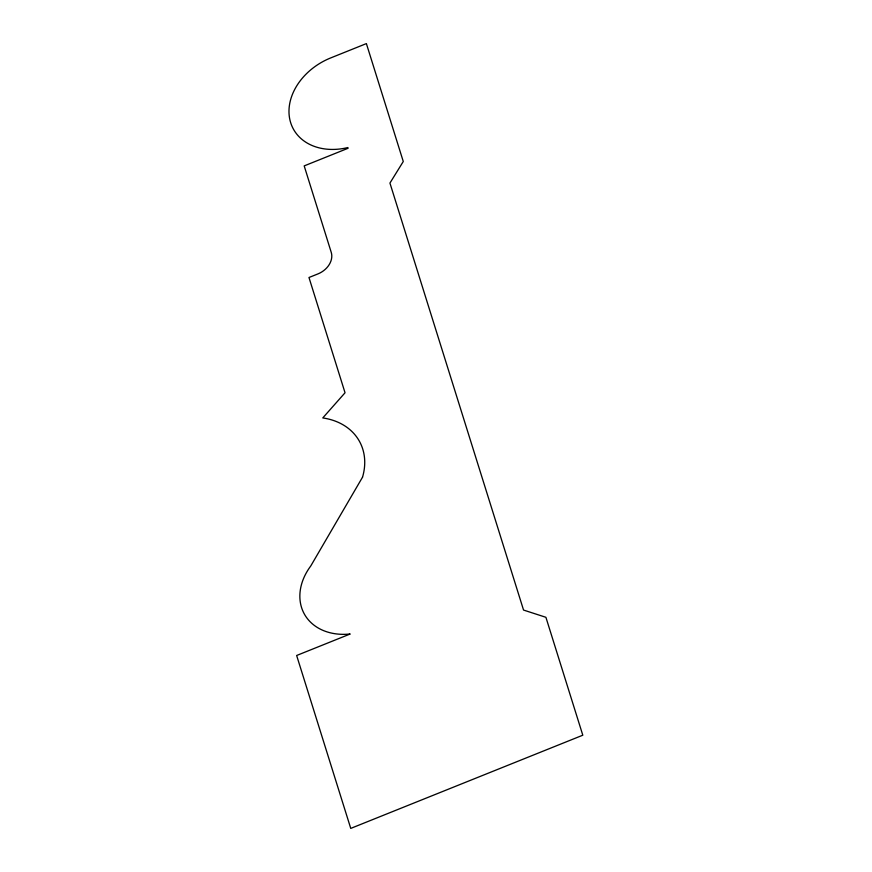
<?xml version="1.0" encoding="UTF-8"?>
<svg xmlns="http://www.w3.org/2000/svg" width="872" height="872" viewBox="0 0 872 872"><rect width="100%" height="100%" fill="white"/><g stroke="black" fill="none" stroke-linecap="round" stroke-linejoin="round"><path stroke-width="1.31" d="M362.523 477.202L310.77 565.972A58.184 45.093 -28.8 0 0 304.677 614.629A58.184 45.093 -28.8 0 0 350.195 633.988L296.644 655.493L350.751 828.4L582.801 735.205L545.905 617.3L523.549 610.062L389.937 183.076L403.278 161.505L366.382 43.6L330.684 57.934A57.988 44.941 -28.8 0 0 289.657 118.679A57.988 44.941 -28.8 0 0 347.873 147.553L348.092 148.262L304.186 165.898L331.24 252.346A19.326 14.977 -28.8 0 1 317.899 273.928L308.971 277.503L345.04 392.771L322.771 417.939A68.801 53.323 -28.8 0 1 362.523 477.202"/></g></svg>
